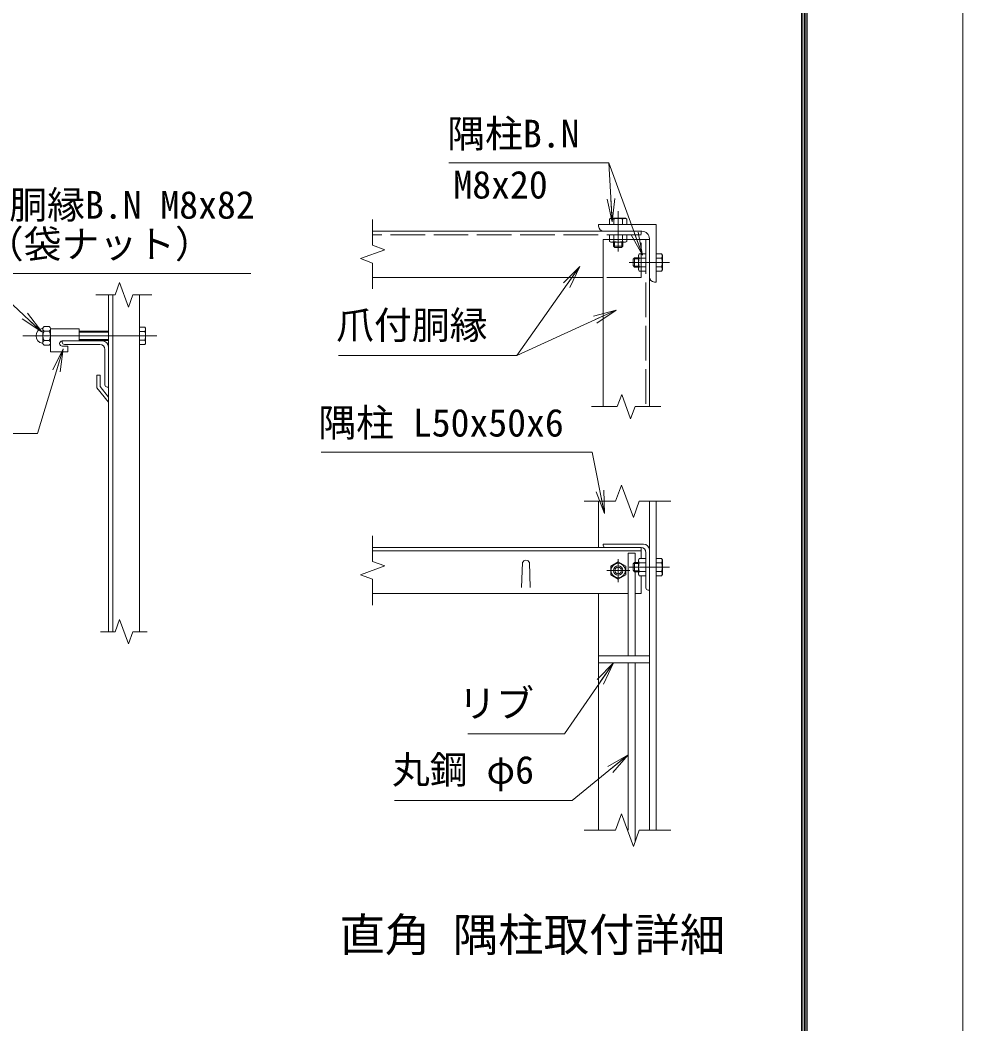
# Model space of a CAD drawing. Units: millimetres, scale not verified. Extents: x -4200 to 4200, y -2970 to 2970.
# Drawn here: x 2565 to 4200, y -566 to 1174 of the extents above; entities that cross this region are included whole.
import ezdxf
from ezdxf.enums import TextEntityAlignment as Align

# ---------------------------------------------------------------- set-up
doc = ezdxf.new("R2010")
doc.units = ezdxf.units.MM
doc.header["$LTSCALE"] = 10
doc.linetypes.add('DASHED', pattern=[7.5, 6, -1.5])
doc.linetypes.add('USER1', pattern=[50.8, 31.75, -6.35, 6.35, -6.35])
for name, color, linetype, lineweight in [('0-0_D-STR1', 1, 'Continuous', 18), ('0-1_D-BMK', 2, 'USER1', 13), ('0-2_D-STR-DIM', 7, 'Continuous', 13), ('0-3_D-STR3', 3, 'Continuous', 13), ('0-7_D-STR-TXT', 7, 'Continuous', 13), ('0-8_0', 7, 'Continuous', 18), ('0-B_D-TTL', 7, 'Continuous', 18)]:
    doc.layers.add(name, color=color, linetype=linetype, lineweight=lineweight)
doc.layers.add('0-9_D-TTL-TXT', color=7, linetype='Continuous')
doc.styles.add('ＭＳ ゴシック', font='')
doc.styles.get('ＭＳ ゴシック').set_extended_font_data('MS Gothic')

# ---------------------------------------------------------------- blocks, each defined once
blk = doc.blocks.new('_Open')
at = {"layer": '0-8_0'}
blk.add_line((-10, 1.667), (0, 0), dxfattribs=at)
blk.add_lwpolyline([(-10, -1.667), (0, 0), (-10, 0)], dxfattribs=at)

msp = doc.modelspace()

# ---------------------------------------------------------------- linework, layer by layer
at = {"layer": '0-0_D-STR1'}
for p, q in [((3568.2, 820.23), (3668.2, 820.23)), ((3568.2, 817.23), (3568.2, 820.23)), ((3668.2, 820.23), (3668.2, 720.23)), ((3642.2, 808.23), (3176.2, 808.23)), ((3643.2, 808.23), (3577.2, 808.23)), ((3576.2, 794.23), (3576.2, 504.23)), ((3656.2, 729.23), (3656.2, 795.23)), ((3576.2, 728.23), (3176.2, 728.23)), ((3668.2, 720.23), (3665.2, 720.23)), ((2718.11, 114.07), (2718.11, 698.02)), ((2726.11, 114.07), (2726.11, 698.02)), ((2772.11, 114.07), (2772.11, 698.02)), ((2638.11, 616.02), (2638.11, 618.02)), ((2638.11, 618.02), (2708.11, 618.02)), ((2642.11, 612.02), (2703.11, 612.02)), ((2712.11, 603.02), (2712.11, 542.02)), ((2718.11, 608.02), (2718.11, 538.02)), ((2704.11, 558.77), (2704.11, 539.02)), ((2698.11, 536.77), (2718.11, 511.77)), ((2704.11, 539.02), (2718.11, 520.92)), ((2716.11, 538.02), (2718.11, 538.02)), ((2718.11, 520.92), (2718.11, 511.77)), ((3568.2, 260.06), (3568.2, 340.06)), ((3656.2, 340.06), (3656.2, -229.94)), ((3668.2, 340.06), (3668.2, -229.94)), ((3646.2, 266.06), (3576.2, 266.06)), ((3576.2, 264.06), (3576.2, 266.06)), ((3642.2, 260.06), (3176.2, 260.06)), ((3642.2, 254.06), (3176.2, 254.06)), ((3641.2, 260.06), (3580.2, 260.06)), ((3642.2, 241.07), (3642.2, 260.06)), ((3650.2, 190.06), (3650.2, 251.06)), ((3656.2, 186.06), (3656.2, 256.06)), ((3436.2, 233.8), (3434.7, 190.8)), ((3448.2, 233.8), (3449.7, 190.8)), ((3642.2, 180.06), (3642.2, 211.04)), ((3619.47, 180.06), (3176.2, 180.06)), ((3568.2, -229.94), (3568.2, 180.06)), ((3642.2, 180.06), (3631.47, 180.06)), ((3654.2, 186.06), (3656.2, 186.06)), ((3568.2, 72.06), (3656.2, 72.06)), ((3568.2, 60.06), (3656.2, 60.06))]:
    msp.add_line(p, q, dxfattribs=at)
at = {"layer": '0-0_D-STR1', "linetype": 'DASHED'}
for p, q in [((3642.2, 802.23), (3176.2, 802.23)), ((3642.2, 728.23), (3642.2, 808.23)), ((3650.2, 794.23), (3650.2, 504.23)), ((3642.2, 728.23), (3576.2, 728.23))]:
    msp.add_line(p, q, dxfattribs=at)
at = {"layer": '0-0_D-STR1'}
for points in [[(3576.2, 794.23), (3656.2, 794.23), (3656.2, 504.23)], [(2704.11, 558.77), (2698.11, 558.77), (2698.11, 536.77)]]:
    msp.add_lwpolyline(points, dxfattribs=at)
for centre, radius, start, end in [((3577.2, 817.23), 9, 180, 270), ((3643.2, 795.23), 13, 360, 90), ((3665.2, 729.23), 9, 180, 270), ((2642.11, 616.02), 4, 180, 270), ((2703.11, 603.02), 9, 0, 90), ((2708.11, 608.02), 10, 0, 90), ((2716.11, 542.02), 4, 180, 270), ((3580.2, 264.06), 4, 180, 270), ((3646.2, 256.06), 10, 0, 90), ((3641.2, 251.06), 9, 0, 90), ((3442.2, 231.3), 6.5, 22.61986, 157.38014), ((3654.2, 190.06), 4, 180, 270)]:
    msp.add_arc(centre, radius, start, end, dxfattribs=at)
at = {"layer": '0-1_D-BMK'}
for p, q in [((3602.2, 773.23), (3602.2, 843.23)), ((3621.2, 754.23), (3691.2, 754.23)), ((2569.65, 627.02), (2802.11, 627.02)), ((3602.2, 200.06), (3602.2, 240.06)), ((3622.2, 220.06), (3582.2, 220.06)), ((3621.2, 226.06), (3691.2, 226.06)), ((3680.2, 226.06), (3644.2, 226.06))]:
    msp.add_line(p, q, dxfattribs=at)
at = {"layer": '0-2_D-STR-DIM'}
for p, q in [((3176.2, 828.49), (3176.2, 783.88)), ((3176.2, 753.09), (3176.2, 708.49)), ((2696.61, 698.02), (2729.72, 698.02)), ((2760.5, 698.02), (2793.61, 698.02)), ((3600.55, 504.23), (3608.25, 525.37)), ((3608.25, 525.37), (3623.64, 483.08)), ((3555.94, 504.23), (3600.55, 504.23)), ((3623.64, 483.08), (3631.33, 504.23)), ((3631.33, 504.23), (3675.94, 504.23)), ((3607.94, 368.25), (3597.68, 340.06)), ((3628.46, 311.87), (3607.94, 368.25)), ((3597.68, 340.06), (3543.2, 340.06)), ((3638.72, 340.06), (3628.46, 311.87)), ((3693.2, 340.06), (3638.72, 340.06)), ((3176.2, 280.32), (3176.2, 235.71)), ((3176.2, 204.93), (3176.2, 160.32)), ((2737.42, 135.21), (2729.72, 114.07)), ((2752.81, 92.93), (2737.42, 135.21)), ((2704.61, 114.07), (2729.72, 114.07)), ((2760.5, 114.07), (2752.81, 92.93)), ((2760.5, 114.07), (2785.61, 114.07)), ((3597.68, -229.94), (3543.2, -229.94)), ((3693.2, -229.94), (3638.72, -229.94))]:
    msp.add_line(p, q, dxfattribs=at)
for points in [[(3176.2, 783.88), (3197.35, 776.18), (3155.06, 760.79), (3176.2, 753.09)], [(2760.5, 698.02), (2752.81, 676.87), (2737.42, 719.16), (2729.72, 698.02)], [(3176.2, 235.71), (3197.35, 228.01), (3155.06, 212.62), (3176.2, 204.93)], [(3638.72, -229.94), (3628.46, -258.13), (3607.94, -201.75), (3597.68, -229.94)]]:
    msp.add_lwpolyline(points, dxfattribs=at)
at = {"layer": '0-3_D-STR3'}
for p, q in [((3589.6, 830.83), (3587.19, 829.43)), ((3587.19, 820.23), (3587.19, 829.43)), ((3617.21, 820.23), (3587.19, 820.23)), ((3614.8, 830.83), (3589.6, 830.83)), ((3594.7, 820.23), (3594.7, 829.43)), ((3609.71, 820.23), (3609.71, 829.43)), ((3614.8, 830.83), (3617.21, 829.43)), ((3617.21, 820.23), (3617.21, 829.43)), ((3587.19, 802.23), (3587.19, 790.68)), ((3587.19, 802.23), (3617.21, 802.23)), ((3594.7, 802.23), (3594.7, 790.68)), ((3609.71, 802.23), (3609.71, 790.68)), ((3617.21, 802.23), (3617.21, 790.68)), ((3587.19, 790.68), (3589.7, 789.23)), ((3589.7, 789.23), (3614.7, 789.23)), ((3594.2, 789.23), (3594.2, 782.63)), ((3595.7, 789.23), (3595.7, 781.13)), ((3608.7, 789.23), (3608.7, 781.13)), ((3610.2, 789.23), (3610.2, 782.63)), ((3617.21, 790.68), (3614.7, 789.23)), ((3607.8, 780.23), (3596.6, 780.23)), ((3610.2, 782.63), (3607.8, 780.23)), ((3637.2, 741.73), (3637.2, 766.73)), ((3650.2, 739.21), (3650.2, 769.24)), ((3668.2, 769.24), (3677.41, 769.24)), ((3668.2, 769.24), (3668.2, 739.21)), ((3678.8, 766.83), (3677.41, 769.24)), ((3678.8, 766.83), (3678.8, 741.63)), ((3630.6, 762.23), (3628.2, 759.83)), ((3628.2, 759.83), (3628.2, 748.63)), ((3630.6, 746.23), (3628.2, 748.63)), ((3637.2, 760.73), (3629.1, 760.73)), ((3630.6, 762.23), (3630.6, 746.23)), ((3637.2, 762.23), (3630.6, 762.23)), ((3650.2, 761.73), (3638.65, 761.73)), ((3668.2, 761.73), (3677.41, 761.73)), ((3637.2, 747.73), (3629.1, 747.73)), ((3637.2, 746.23), (3630.6, 746.23)), ((3650.2, 746.72), (3638.65, 746.72)), ((3668.2, 746.72), (3677.41, 746.72)), ((3668.2, 739.21), (3677.41, 739.21)), ((3678.8, 741.63), (3677.41, 739.21)), ((2604.61, 639.49), (2604.61, 614.79)), ((2604.61, 639.49), (2604.61, 614.79)), ((2615.61, 643.22), (2606.61, 643.22)), ((2606.61, 635.12), (2615.61, 635.12)), ((2617.61, 639.49), (2617.61, 614.79)), ((2617.61, 639.49), (2617.61, 614.79)), ((2617.61, 639.02), (2667.61, 639.02)), ((2617.61, 639.02), (2617.61, 599.02)), ((2667.61, 639.02), (2667.61, 618.02)), ((2718.11, 635.02), (2667.61, 635.02)), ((2718.11, 633.52), (2667.61, 633.52)), ((2772.11, 642.03), (2781.32, 642.03)), ((2772.11, 642.03), (2772.11, 612.01)), ((2772.11, 634.52), (2781.32, 634.52)), ((2782.71, 639.62), (2781.32, 642.03)), ((2782.71, 639.62), (2782.71, 614.42)), ((2606.61, 618.92), (2615.61, 618.92)), ((2615.61, 610.82), (2606.61, 610.82)), ((2638.11, 618.02), (2667.61, 618.02)), ((2718.11, 620.52), (2667.61, 620.52)), ((2718.11, 619.02), (2667.61, 619.02)), ((2772.11, 619.51), (2781.32, 619.51)), ((2772.11, 612.01), (2781.32, 612.01)), ((2782.71, 614.42), (2781.32, 612.01)), ((2617.61, 599.02), (2647.61, 599.02)), ((2638.11, 609.02), (2647.61, 609.02)), ((2647.61, 609.02), (2647.61, 599.02)), ((3619.47, 250.06), (3619.47, 72.06)), ((3631.47, 250.06), (3619.47, 250.06)), ((3631.47, 250.06), (3631.47, 234.06)), ((3630.6, 234.06), (3628.2, 231.66)), ((3628.2, 231.66), (3628.2, 220.46)), ((3637.2, 232.56), (3629.1, 232.56)), ((3637.2, 234.06), (3630.6, 234.06)), ((3638.65, 241.07), (3637.2, 238.56)), ((3637.2, 213.56), (3637.2, 238.56)), ((3650.2, 241.07), (3638.65, 241.07)), ((3650.2, 233.56), (3638.65, 233.56)), ((3650.2, 211.04), (3650.2, 241.07)), ((3668.2, 241.07), (3668.2, 211.04)), ((3668.2, 241.07), (3677.41, 241.07)), ((3668.2, 233.56), (3677.41, 233.56)), ((3678.8, 238.66), (3677.41, 241.07)), ((3678.8, 238.66), (3678.8, 213.46)), ((3637.2, 219.56), (3629.1, 219.56)), ((3637.2, 218.06), (3630.6, 218.06)), ((3631.47, 218.06), (3631.47, 72.06)), ((3638.65, 211.04), (3637.2, 213.56)), ((3650.2, 218.55), (3638.65, 218.55)), ((3650.2, 211.04), (3638.65, 211.04)), ((3668.2, 218.55), (3677.41, 218.55)), ((3668.2, 211.04), (3677.41, 211.04)), ((3678.8, 213.46), (3677.41, 211.04)), ((3619.47, 60.06), (3619.47, -229.94)), ((3631.47, 60.06), (3631.47, -249.88))]:
    msp.add_line(p, q, dxfattribs=at)
for points in [[(3610.2, 782.63), (3594.2, 782.63), (3596.6, 780.23)], [(3650.2, 769.24), (3638.65, 769.24), (3637.2, 766.73)], [(3650.2, 739.21), (3638.65, 739.21), (3637.2, 741.73)], [(3630.6, 234.06), (3630.6, 218.06), (3628.2, 220.46)]]:
    msp.add_lwpolyline(points, dxfattribs=at)
msp.add_lwpolyline([(3615.2, 227.56), (3602.2, 235.07), (3589.2, 227.56), (3589.2, 212.55), (3602.2, 205.04), (3615.2, 212.55)], close=True, dxfattribs=at)
for radius in [12.5, 8, 5.6]:
    msp.add_circle((3602.2, 220.06), radius, dxfattribs=at)
for centre, radius, start, end in [((3590.94, 823.95), 6.64, 55.61585, 124.38415), ((3602.2, 805.76), 24.84, 72.4121, 107.5879), ((3613.46, 823.95), 6.64, 55.61585, 124.38415), ((3590.94, 796.16), 6.64, 235.61585, 304.38416), ((3602.2, 814.35), 24.84, 252.4121, 287.5879), ((3613.46, 796.16), 6.64, 235.61586, 304.38414), ((3644.14, 765.48), 6.64, 145.61586, 214.38414), ((3671.93, 765.48), 6.64, 325.61585, 34.38415), ((3662.33, 754.23), 24.84, 162.4121, 197.5879), ((3653.73, 754.23), 24.84, 342.4121, 17.5879), ((3644.14, 742.97), 6.64, 145.61584, 214.38415), ((3671.93, 742.97), 6.64, 325.61585, 34.38415), ((2605.61, 627.02), 13, 97.16806, 262.83194), ((2603.87, 640.91), 1, 277.16806, 350.16084), ((2609.69, 639.17), 5.08, 127.21089, 232.78911), ((2622.02, 627.02), 17.4, 152.26063, 207.73937), ((2600.21, 627.02), 17.4, 332.26063, 27.73937), ((2612.54, 639.17), 5.08, 307.21089, 52.78911), ((2775.84, 638.28), 6.64, 325.61585, 34.38415), ((2757.64, 627.02), 24.84, 342.4121, 17.5879), ((2603.87, 613.13), 1, 16.57981, 82.83194), ((2609.71, 614.87), 5.1, 127.42505, 232.57495), ((2612.51, 614.87), 5.1, 307.42505, 52.57495), ((2638.11, 613.52), 4.5, 90, 270), ((2775.84, 615.76), 6.64, 325.61585, 34.38415), ((3644.14, 237.31), 6.64, 145.61586, 214.38414), ((3662.33, 226.06), 24.84, 162.4121, 197.5879), ((3671.93, 237.31), 6.64, 325.61585, 34.38415), ((3653.73, 226.06), 24.84, 342.4121, 17.5879), ((3644.14, 214.8), 6.64, 145.61584, 214.38415), ((3671.93, 214.8), 6.64, 325.61585, 34.38415)]:
    msp.add_arc(centre, radius, start, end, dxfattribs=at)
at = {"layer": '0-7_D-STR-TXT'}
for p, q in [((3585.83, 926.98), (3591.87, 826.56)), ((3426.2, 593.15), (3596.88, 670.92))]:
    msp.add_line(p, q, dxfattribs=at)
for points in [[(3308.51, 926.98), (3585.83, 926.98), (3643.76, 768.63)], [(2965.03, 734.91), (2493.81, 734.91), (2601.03, 635.25)], [(3117.16, 593.15), (3426.2, 593.15), (3534.7, 745.82)], [(2351.22, 457.47), (2595.04, 457.47), (2639.36, 602.62)], [(3087.26, 425.32), (3556.97, 425.32), (3578.02, 320.86)], [(3341.19, -63.11), (3508.87, -63.11), (3592.8, 58.41)], [(3214.16, -178.63), (3522.19, -178.63), (3617.92, -100.63)]]:
    msp.add_lwpolyline(points, dxfattribs=at)
at = {"layer": '0-B_D-TTL', "color": 2}
msp.add_lwpolyline([(-4200, 2970), (4200, 2970), (4200, -2970), (-4200, -2970)], close=True, dxfattribs=at)
at = {"layer": '0-B_D-TTL'}
for points in [[(-3930, 2750), (3930, 2750), (3930, -2750), (-3930, -2750)], [(-3927.5, 2747.5), (3927.5, 2747.5), (3927.5, -2747.5), (-3927.5, -2747.5)], [(-3925, 2745), (3925, 2745), (3925, -2745), (-3925, -2745)], [(-3922.5, 2742.5), (3922.5, 2742.5), (3922.5, -2742.5), (-3922.5, -2742.5)], [(-3920, 2740), (3920, 2740), (3920, -2740), (-3920, -2740)]]:
    msp.add_lwpolyline(points, close=True, dxfattribs=at)

# ---------------------------------------------------------------- block references
at = {"layer": '0-7_D-STR-TXT', "xscale": 4, "yscale": 4}
for p, rotation in [((3591.99, 824.57), 273.44298), ((3644.45, 766.75), 290.09456), ((3535.86, 747.45), 54.59875), ((2602.5, 633.89), 317.09684), ((3598.7, 671.75), 24.49506), ((2639.94, 604.54), 73.01941), ((3578.41, 318.9), 281.3911), ((3593.94, 60.06), 55.36729), ((3619.47, -99.37), 39.17151)]:
    msp.add_blockref('_Open', p, dxfattribs=dict(at, rotation=rotation))

# ---------------------------------------------------------------- texts
at = {"layer": '0-7_D-STR-TXT', "style": 'ＭＳ ゴシック'}
for s, p in [('隅柱B.N', (3305.72, 939.06)), ('M8x20', (3316.41, 850.58)), ('胴縁B.N M8x82', (2546.25, 815.63)), ('（袋ナット）', (2505.64, 747.75)), ('爪付胴縁', (3113.1, 607.14)), ('隅柱 L50x50x6', (3082.19, 437.91)), ('リブ', (3324.95, -48.75)), ('丸鋼 φ6', (3209.85, -163.76))]:
    msp.add_text(s, height=48.09, dxfattribs=at).set_placement(p, align=Align.BOTTOM_LEFT)
at = {"layer": '0-9_D-TTL-TXT', "style": 'ＭＳ ゴシック'}
msp.add_text('直角 隅柱取付詳細', height=57.7, dxfattribs=at).set_placement((3118.85, -457.53), align=Align.BOTTOM_LEFT)

doc.saveas('drawing.dxf')
